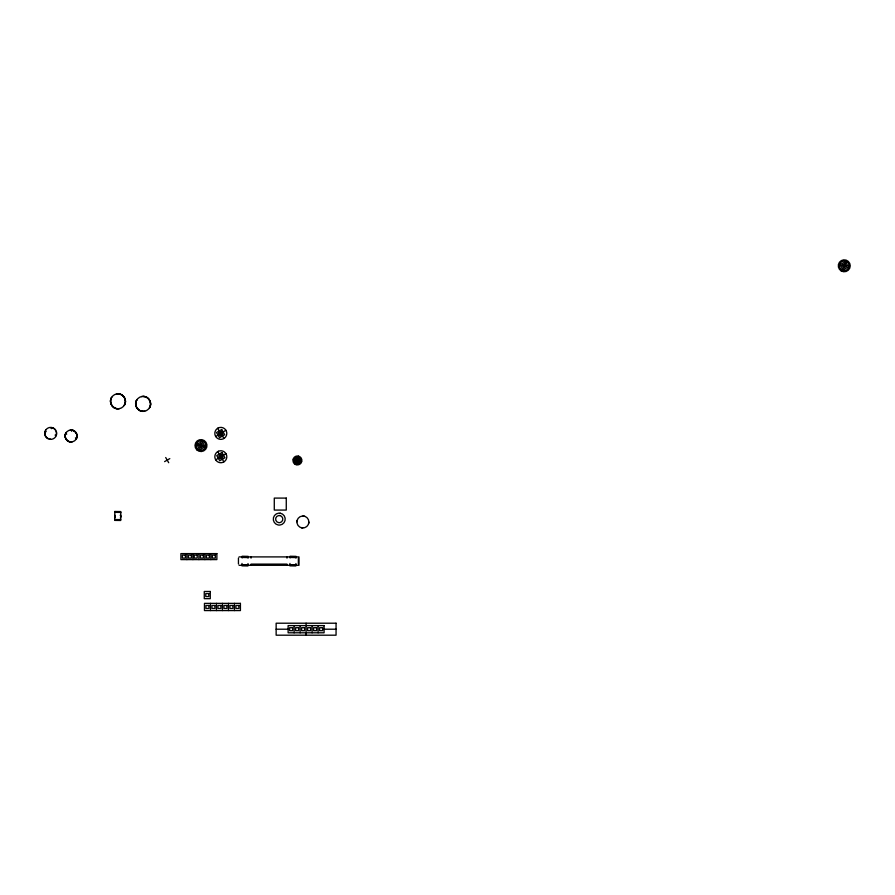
<?xml version="1.0" encoding="UTF-8"?>
<svg xmlns="http://www.w3.org/2000/svg" width="895" height="895" viewBox="0 0 895 895"><rect width="100%" height="100%" fill="white"/><g stroke="black" fill="none" stroke-linecap="round" stroke-linejoin="round"><path stroke-width="1.34" d="M120.758 516.605L120.355 515.028A2.998 2.998 0 0 1 120.355 518.026M242.008 563.436L241.963 565.841L247.949 565.953L247.993 563.548M242.109 557.932L242.142 556.254L248.128 556.366L248.094 558.044M289.946 563.436L289.902 565.841L295.887 565.953L295.932 563.548M290.047 557.932L290.069 556.254L296.066 556.366L296.032 558.044M115.03 515.363L115.019 517.668M296.905 521.863L297.14 520.319M308.652 523.642L308.887 522.098A5.997 5.997 0 0 0 300.004 516.739A5.997 5.997 0 0 0 299.803 527.11A5.997 5.997 0 0 0 308.887 522.098M200.435 447.612L201.532 443.517L203.031 446.113L200.435 447.612L198.936 445.016L201.532 443.517M220.047 435.675L221.143 431.58L222.642 434.176L220.047 435.675L218.548 433.079L221.143 431.58M296.871 462.502L297.968 458.408L299.467 461.003L296.871 462.502L295.372 459.907L297.968 458.408M843.705 267.84L844.802 263.756L846.301 266.341L843.705 267.84L842.217 265.244L844.802 263.756M111.517 397.581C108.552 402.146 112.434 408.993 117.983 408.78M124.472 405.043C127.403 400.389 123.454 393.554 117.995 393.845M149.61 407.628C152.553 402.974 148.592 396.138 143.133 396.429M111.662 397.268C108.015 402.526 113.408 410.234 119.594 408.612M124.293 405.323C127.951 400.065 122.559 392.357 116.361 393.979M136.812 399.852C133.154 405.111 138.546 412.819 144.744 411.197M149.431 407.907C153.09 402.649 147.697 394.941 141.499 396.563M66.196 432.509C63.053 436.559 67.035 442.947 72.059 441.906M75.952 439.479C79.084 435.429 75.102 429.041 70.09 430.081M215.762 436.514L218.794 434.634M222.833 432.14L225.864 430.26M215.74 459.84L218.794 457.983M222.855 455.51L225.898 453.664M164.602 461.619L169.793 458.62M218.246 458.15L220.841 456.651M221.714 456.159L223.437 455.152M239.054 556.903L298.975 556.903L298.975 565.293L239.054 565.293M276.141 629.207L288.403 629.207M323.811 629.207L336.061 629.207M114.828 512.343L120.814 512.432M114.728 519.536L120.724 519.615M290.047 557.451L296.044 557.563M242.12 557.451L248.105 557.563M289.924 564.644L295.909 564.745M241.986 564.644L247.971 564.745M49.661 439.053L50.5 439.087M303.013 515.99L304.557 516.225M301.235 527.737L302.778 527.972M842.217 265.244L846.301 266.341M218.548 433.079L222.642 434.176M295.372 459.907L299.467 461.003M198.936 445.016L203.031 446.113M136.666 400.166C133.657 404.719 137.662 411.655 143.111 411.331M71.041 441.94C66.801 442.231 63.478 436.76 65.883 433.001L66.677 434.176M75.46 437.812L76.265 438.986C78.592 435.227 75.504 429.868 71.074 430.003L71.689 431.278M217.686 428.336L219.555 431.368M222.061 435.406L223.94 438.438M217.731 451.673L219.588 454.716M222.049 458.777L223.907 461.831M219.353 454.056L220.349 455.79M221.345 457.524L222.34 459.247M165.698 457.524L168.696 462.715M51.407 428.671L50.814 427.653L51.653 427.687A5.773 5.773 0 0 1 55.378 430.047M55.098 435.082L55.893 435.798A5.773 5.773 0 0 0 56.072 431.39M46.204 431.658L45.421 430.942A5.773 5.773 0 0 0 48.218 438.606M318.083 625.605L318.094 632.799M312.098 625.605L312.098 632.799M306.101 623.211L306.101 635.193M300.116 625.605L300.116 632.799M298.371 558.01L298.371 563.995M294.119 625.605L294.119 632.799M286.993 556.936L286.993 558.133M286.993 565.316L286.993 564.118L251.036 564.118L251.036 565.316M251.036 556.936L251.036 558.133M238.45 558.01L238.45 563.995M234.423 603.375L234.423 610.569M228.426 603.375L228.426 610.569M222.441 603.375L222.441 610.569M216.445 603.375L216.445 610.569M210.873 553.613L210.873 559.599M210.459 603.375L210.459 610.569M204.888 553.613L204.888 559.599M198.891 553.613L198.891 559.599M192.906 553.613L192.906 559.599M186.91 553.613L186.91 559.599M114.873 517.299A2.998 2.998 0 0 1 114.873 515.755M296.413 463.341A3.054 3.054 0 0 0 298.751 463.196L299.411 462.76A3.054 3.054 0 0 0 300.161 459.124L299.724 458.453A3.054 3.054 0 0 0 298.415 457.569M295.708 462.983A3.054 3.054 0 0 1 295.115 462.446L294.668 461.786A3.054 3.054 0 0 1 294.377 460.231M294.533 459.459A3.054 3.054 0 0 1 295.417 458.15L296.088 457.714A3.054 3.054 0 0 1 297.632 457.412M114.84 511.481L114.717 520.398L120.713 520.476L120.825 511.571L114.84 511.481M45.925 429.757L45.153 431.11A5.997 5.997 0 0 0 47.055 438.158L48.419 438.93A5.997 5.997 0 0 0 55.456 437.028L56.24 435.664A5.997 5.997 0 0 0 54.326 428.627L52.973 427.844A5.997 5.997 0 0 0 45.925 429.757M218.346 427.922L217.015 428.75A5.997 5.997 0 0 0 215.348 435.843L216.176 437.174A5.997 5.997 0 0 0 223.269 438.852L224.6 438.024A5.997 5.997 0 0 0 226.267 430.92L225.451 429.589A5.997 5.997 0 0 0 218.346 427.922M218.402 451.27L217.06 452.076A5.997 5.997 0 0 0 215.337 459.169L216.154 460.5A5.997 5.997 0 0 0 223.235 462.234L224.578 461.417A5.997 5.997 0 0 0 226.301 454.336L225.484 452.993A5.997 5.997 0 0 0 218.402 451.27M221.691 429.533L216.5 432.531L219.499 437.722L224.69 434.724L221.691 429.533M202.08 441.47L196.889 444.468L199.887 449.659L205.067 446.661L202.08 441.47M221.938 452.557L216.758 455.555L219.745 460.746L224.936 457.748L221.938 452.557M221.389 454.604L218.794 456.103L220.293 458.699L222.889 457.2L221.389 454.604M298.516 456.361L293.325 459.359L296.323 464.55L301.503 461.551L298.516 456.361M845.35 261.709L840.17 264.696L843.157 269.887L848.348 266.889L845.35 261.709M279.688 515.542L278.748 515.542A3.591 3.591 0 0 0 278.77 522.669L279.71 522.669A3.591 3.591 0 0 0 279.688 515.542M286.266 498.09L274.284 498.09L274.284 510.072L286.266 510.072L286.266 498.09M216.87 553.613L180.913 553.613L180.913 559.599L216.87 559.599L216.87 553.613M185.41 555.113L182.412 555.113L182.412 558.1L185.41 558.1L185.41 555.113M191.407 555.113L188.409 555.113L188.409 558.1L191.407 558.1L191.407 555.113M197.202 555.113L194.204 555.113L194.204 558.1L197.202 558.1L197.202 555.113M203.389 555.113L200.391 555.113L200.391 558.1L203.389 558.1L203.389 555.113M209.374 555.113L206.387 555.113L206.387 558.1L209.374 558.1L209.374 555.113M215.315 555.113L212.316 555.113L212.316 558.1L215.315 558.1L215.315 555.113M210.269 591.483L204.273 591.483L204.273 598.665L210.269 598.665L210.269 591.483M208.77 593.575L205.772 593.575L205.772 596.573L208.77 596.573L208.77 593.575M240.419 603.375L204.463 603.375L204.463 610.569L240.419 610.569L240.419 603.375M208.96 605.479L205.962 605.479L205.962 608.466L208.96 608.466L208.96 605.479M214.945 605.479L211.958 605.479L211.958 608.466L214.945 608.466L214.945 605.479M220.942 605.479L217.944 605.479L217.944 608.466L220.942 608.466L220.942 605.479M226.927 605.479L223.94 605.479L223.94 608.466L226.927 608.466L226.927 605.479M232.924 605.479L229.925 605.479L229.925 608.466L232.924 608.466L232.924 605.479M238.92 605.479L235.922 605.479L235.922 608.466L238.92 608.466L238.92 605.479M336.061 623.211L276.141 623.211L276.141 635.193L336.061 635.193L336.061 623.211M324.079 625.605L288.123 625.605L288.123 632.799L324.079 632.799L324.079 625.605M292.62 627.708L289.622 627.708L289.622 630.695L292.62 630.695L292.62 627.708M298.617 627.708L295.618 627.708L295.618 630.695L298.617 630.695L298.617 627.708M304.602 627.708L301.615 627.708L301.615 630.695L304.602 630.695L304.602 627.708M310.599 627.708L307.6 627.708L307.6 630.695L310.599 630.695L310.599 627.708M316.584 627.708L313.597 627.708L313.597 630.695L316.584 630.695L316.584 627.708M322.58 627.708L319.593 627.708L319.593 630.695L322.58 630.695L322.58 627.708M280.202 513.193L278.636 513.148A5.997 5.997 0 0 0 278.255 525.018L279.822 525.074A5.997 5.997 0 0 0 280.202 513.193M196.743 449.805A5.997 5.997 0 0 0 206.767 447.12A5.997 5.997 0 0 0 199.428 439.781A5.997 5.997 0 0 0 196.743 449.805M197.594 448.954A4.788 4.788 0 0 0 205.604 446.806A4.788 4.788 0 0 0 199.742 440.933A4.788 4.788 0 0 0 197.594 448.954M841.266 270.984A5.997 5.997 0 0 0 850.25 265.793A5.997 5.997 0 0 0 841.266 260.613A5.997 5.997 0 0 0 841.266 270.984M840.864 269.182A4.788 4.788 0 0 0 848.885 267.034A4.788 4.788 0 0 0 843.023 261.172A4.788 4.788 0 0 0 840.864 269.182M294.433 463.811A4.497 4.497 0 0 0 301.816 461.361A4.497 4.497 0 0 0 295.999 456.193A4.497 4.497 0 0 0 294.433 463.811M139.094 410.201A7.484 7.484 0 0 0 150.606 404.216A7.484 7.484 0 0 0 139.665 397.235A7.484 7.484 0 0 0 139.094 410.201M113.956 407.605A7.484 7.484 0 0 0 125.468 401.62A7.484 7.484 0 0 0 114.526 394.65A7.484 7.484 0 0 0 113.956 407.605M67.584 440.866A5.997 5.997 0 0 0 77.037 436.57A5.997 5.997 0 0 0 68.591 430.54A5.997 5.997 0 0 0 67.584 440.866"/></g></svg>
